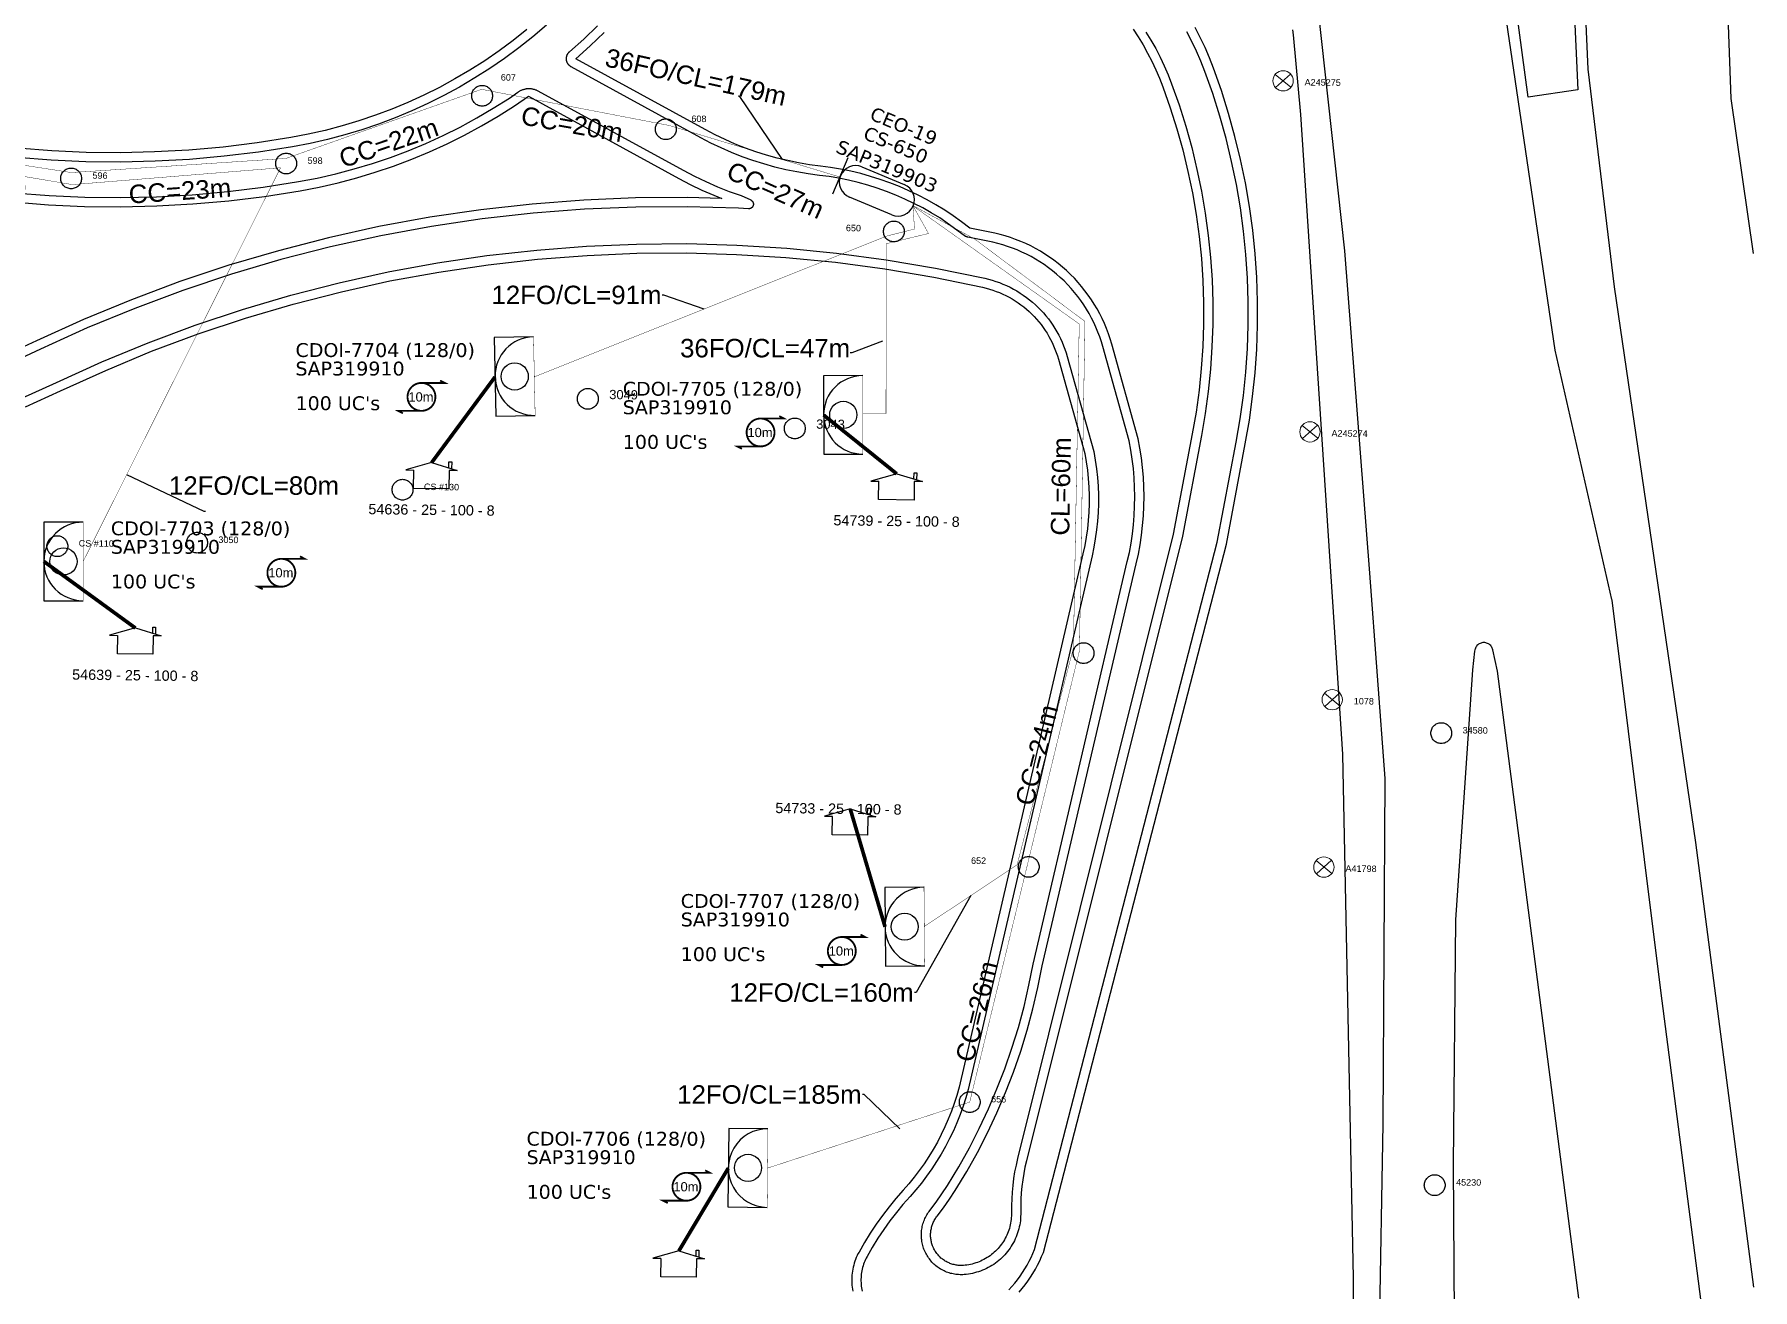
# Model space of a CAD drawing. Header units: millimetres. Extents: x 676447 to 689606, y 7455628 to 7463967.
# Drawn here: x 686720.6 to 686906.5, y 7460079.5 to 7460215.3 of the extents above; entities that cross this region are included whole.
import ezdxf
from ezdxf.enums import TextEntityAlignment as Align

# ---------------------------------------------------------------- set-up
doc = ezdxf.new("R2010")
doc.units = ezdxf.units.MM
doc.header["$LTSCALE"] = 0.1
doc.header["$MEASUREMENT"] = 0
doc.linetypes.add('PHANTOM2', pattern=[1.25, 0.625, -0.125, 0.125, -0.125, 0.125, -0.125])
for name, color, linetype in [('0 @ 1', 7, 'Continuous'), ('Caixas Subterrâneas', 5, 'Continuous'), ('CD a instalar', 1, 'Continuous'), ('CD a instalar @ 1', 1, 'Continuous'), ('CELULARIZAÇÃO CABO 5', 7, 'Continuous'), ('CEO', 1, 'Continuous'), ('label_cabos', 7, 'Continuous'), ('label_cabos @ 1', 7, 'Continuous'), ('LAYOUT', 7, 'Continuous'), ('LEGENDAS_INFRAESTRUTURAS', 7, 'Continuous'), ('linha de chamada', 5, 'Continuous'), ('MUB_MEIOFIO', 7, 'Continuous'), ('MUB_OBRA_ARTE', 7, 'Continuous'), ('MUB_QUADRAS', 7, 'Continuous'), ('NOS_DE_INFRAESTRUTURA', 7, 'Continuous'), ('surveys', 7, 'Continuous'), ('SURVEYS_LEGENDAS', 7, 'Continuous')]:
    doc.layers.add(name, color=color, linetype=linetype)
doc.layers.add('10.4-Postes', color=1, linetype='Continuous', lineweight=0)
doc.styles.add('Legend', font='calibri.ttf')
doc.styles.add('siredit', font='verdana.ttf')
doc.styles.get("Standard").update_dxf_attribs({"font": 'arial.ttf'})
doc.dimstyles.new('FW', dxfattribs={"dimscale": 0, "dimtxt": 2, "dimasz": 0.18, "dimexe": 0.18, "dimexo": 0.0625, "dimgap": 0.09, "dimtad": 0, "dimtoh": 1, "dimdec": 0, "dimzin": 0, "dimdsep": 46, "dimtxsty": 'Standard', "dimcen": 0.09, "dimse1": 1, "dimse2": 1, "dimsd1": 1, "dimsd2": 1, "dimclrt": 7, "dimadec": 0, "dimazin": 0, "dimtfac": 1, "dimtdec": 0, "dimtofl": 0, "dimtmove": 0, "dimatfit": 3, "dimfxl": 0, "dimtolj": 1, "dimtzin": 0, "dimarcsym": 0})

# ---------------------------------------------------------------- blocks, each defined once
blk = doc.blocks.new('PTPT')
at = {"layer": '10.4-Postes', "color": 1, "linetype": 'PHANTOM2'}
for points in [[(-0.0000079, 0.0000104), (0.0000075, -0.000002)], [(0.000007, 0.0000109), (-0.0000074, -0.0000025)]]:
    blk.add_lwpolyline(points, dxfattribs=at)
at = {"layer": '10.4-Postes', "color": 1}
blk.add_circle((-0.0000002, 0.0000042), 0.00000987, dxfattribs=at)
blk = doc.blocks.new('MHMZ')
at = {"linetype": 'PHANTOM2'}
blk.add_circle((0, 0), 0.0000101, dxfattribs=at)
blk = doc.blocks.new('LVLV')
for p, q in [((0, 0.0000254), (-0.0000251, 0.000018)), ((-0.0000251, 0.000018), (-0.0000173, 0.000018)), ((-0.0000172, 0), (-0.0000172, 0.0000179)), ((0, 0.0000254), (0.0000251, 0.000018)), ((0.0000169, 0.0000264), (0.0000195, 0.0000264)), ((0.0000169, 0.0000205), (0.0000169, 0.0000264)), ((0.0000251, 0.000018), (0.0000172, 0.000018)), ((0.0000172, 0.000018), (0.0000172, 0)), ((0.0000195, 0.0000264), (0.0000195, 0.0000198)), ((0.0000172, 0), (-0.0000172, 0))]:
    blk.add_line(p, q)
blk = doc.blocks.new('A$C6FB0096B')
at = {"layer": 'LAYOUT', "color": 0, "const_width": 0.2}
for points in [[(0, 1.51), (2.52, 1.51), (2.02, 1.77)], [(0, -1.51), (-2.52, -1.51), (-2.02, -1.77)]]:
    blk.add_lwpolyline(points, dxfattribs=at)
blk.add_lwpolyline([(0, 1.51, 1.000012), (0, -1.51, 0.999978)], format="xyb", close=True, dxfattribs=at)
at = {"layer": 'LAYOUT', "color": 0}
blk.add_text('10m', height=1, dxfattribs=at).set_placement((-0.06, 0), align=Align.MIDDLE_CENTER)
blk = doc.blocks.new('*D67')
at = {"layer": 'Defpoints', "color": 0, "linetype": 'Continuous'}
for p in [(686704.64, 7460202.92), (686724.53, 7460199.72), (686724.22, 7460197.8)]:
    blk.add_point(p, dxfattribs=at)
at = {"layer": 'CD a instalar', "color": 7, "linetype": 'Continuous', "insert": (686714.27, 7460199.4), "char_height": 2, "attachment_point": 5, "rotation": 350.8589}
blk.add_mtext('\\A1;CC=20m', dxfattribs=at)
blk = doc.blocks.new('*D68')
at = {"layer": 'Defpoints', "color": 0, "linetype": 'Continuous'}
for p in [(686747.8, 7460201.33), (686724.53, 7460199.72), (686747.95, 7460199.16)]:
    blk.add_point(p, dxfattribs=at)
at = {"layer": 'CD a instalar', "color": 7, "linetype": 'Continuous', "insert": (686736.31, 7460198.35), "char_height": 2, "attachment_point": 5, "rotation": 3.968}
blk.add_mtext('\\A1;CC=23m', dxfattribs=at)
blk = doc.blocks.new('*D69')
at = {"layer": 'Defpoints', "color": 0, "linetype": 'Continuous'}
for p in [(686769.02, 7460208.6), (686769.5, 7460207.19), (686747.8, 7460201.33)]:
    blk.add_point(p, dxfattribs=at)
at = {"layer": 'CD a instalar', "color": 7, "linetype": 'Continuous', "insert": (686758.89, 7460203.55), "char_height": 2, "attachment_point": 5, "rotation": 18.8983}
blk.add_mtext('\\A1;CC=22m', dxfattribs=at)
blk = doc.blocks.new('*D70')
at = {"layer": 'Defpoints', "color": 0, "linetype": 'Continuous'}
for p in [(686769.02, 7460208.6), (686788.88, 7460205.04), (686788.66, 7460203.8)]:
    blk.add_point(p, dxfattribs=at)
at = {"layer": 'CD a instalar', "color": 7, "linetype": 'Continuous', "insert": (686778.73, 7460205.58), "char_height": 2, "attachment_point": 5, "rotation": 349.8399}
blk.add_mtext('\\A1;CC=20m', dxfattribs=at)
blk = doc.blocks.new('*D71')
at = {"layer": 'Defpoints', "color": 0, "linetype": 'Continuous'}
for p in [(686788.88, 7460205.04), (686813.55, 7460193.98), (686813.08, 7460192.91)]:
    blk.add_point(p, dxfattribs=at)
at = {"layer": 'CD a instalar', "color": 7, "linetype": 'Continuous', "insert": (686800.74, 7460198.44), "char_height": 2, "attachment_point": 5, "rotation": 335.8549}
blk.add_mtext('\\A1;CC=27m', dxfattribs=at)
blk = doc.blocks.new('*D72')
at = {"layer": 'Defpoints', "color": 0, "linetype": 'Continuous'}
for p in [(686826.54, 7460125.63), (686828.14, 7460125.23), (686821.76, 7460099.78)]:
    blk.add_point(p, dxfattribs=at)
at = {"layer": 'CD a instalar', "color": 7, "linetype": 'Continuous', "insert": (686822.52, 7460109.59), "char_height": 2, "attachment_point": 5, "rotation": 75.9322}
blk.add_mtext('\\A1;CC=26m', dxfattribs=at)
blk = doc.blocks.new('*D73')
at = {"layer": 'Defpoints', "color": 0, "linetype": 'Continuous'}
for p in [(686831.99, 7460148.9), (686834.08, 7460148.36), (686828.14, 7460125.23)]:
    blk.add_point(p, dxfattribs=at)
at = {"layer": 'CD a instalar', "color": 7, "linetype": 'Continuous', "insert": (686829.02, 7460137.33), "char_height": 2, "attachment_point": 5, "rotation": 75.5768}
blk.add_mtext('\\A1;CC=24m', dxfattribs=at)
blk = doc.blocks.new('*D74')
at = {"layer": 'Defpoints', "color": 0, "linetype": 'Continuous'}
for p in [(686834.72, 7460184.32), (686831.31, 7460148.41), (686834.08, 7460148.36)]:
    blk.add_point(p, dxfattribs=at)
at = {"layer": 'CD a instalar', "color": 7, "linetype": 'Continuous', "insert": (686831.63, 7460166.39), "char_height": 2, "attachment_point": 5, "rotation": 88.9851}
blk.add_mtext('\\A1;CL=60m', dxfattribs=at)

msp = doc.modelspace()

# ---------------------------------------------------------------- linework, layer by layer
for p, q in [((686774.56, 7460182.58), (686770.32, 7460182.49)), ((686770.32, 7460182.49), (686770.49, 7460174)), ((686810.19, 7460178.39), (686805.94, 7460178.37)), ((686805.94, 7460178.37), (686805.96, 7460169.87)), ((686770.49, 7460174), (686774.74, 7460174.08)), ((686805.96, 7460169.87), (686810.21, 7460169.89)), ((686721.59, 7460162.53), (686721.57, 7460154.03)), ((686725.84, 7460162.52), (686721.59, 7460162.53)), ((686721.57, 7460154.03), (686725.82, 7460154.02)), ((686816.81, 7460123.03), (686812.56, 7460122.99)), ((686812.56, 7460122.99), (686812.64, 7460114.49)), ((686812.64, 7460114.49), (686816.89, 7460114.53)), ((686795.68, 7460096.93), (686795.6, 7460088.43)), ((686799.93, 7460096.89), (686795.68, 7460096.93)), ((686795.6, 7460088.43), (686799.85, 7460088.39))]:
    msp.add_line(p, q)
at = {"const_width": 0.04}
for points in [[(686680.73, 7460211.26), (686690.48, 7460206.78), (686705.03, 7460203.37), (686724.57, 7460200.35), (686747.77, 7460201.88), (686768.94, 7460209.36), (686789.28, 7460205.44), (686807.73, 7460199.87)], [(686680.73, 7460211.26), (686682.05, 7460209.89), (686690.35, 7460205.94), (686705.12, 7460202.33), (686724.68, 7460199.05), (686747.19, 7460200.87), (686725.83, 7460158.27)], [(686815.63, 7460196.74), (686815.78, 7460194.24), (686812.77, 7460193.48), (686774.65, 7460178.25)], [(686799.89, 7460092.64), (686821.76, 7460099.78), (686833.63, 7460148.61), (686834.23, 7460184.25), (686822.25, 7460193.19), (686815.64, 7460196.77)], [(686815.63, 7460196.74), (686817.3, 7460193.76), (686812.72, 7460192.65), (686812.7, 7460174.28), (686810.2, 7460174.28)], [(686816.85, 7460118.78), (686826.89, 7460125.47), (686832.98, 7460148.93), (686833.61, 7460183.97), (686815.63, 7460196.74)], [(686774.56, 7460182.58), (686774.74, 7460174.08)], [(686810.19, 7460178.39), (686810.21, 7460169.89)], [(686725.84, 7460162.52), (686725.82, 7460154.02)], [(686816.81, 7460123.03), (686816.89, 7460114.53)], [(686799.93, 7460096.89), (686799.85, 7460088.39)]]:
    msp.add_lwpolyline(points, dxfattribs=at)
for centre in [(686772.53, 7460178.29), (686808.08, 7460174.13), (686723.7, 7460158.28), (686814.72, 7460118.76), (686797.77, 7460092.66)]:
    msp.add_circle(centre, 1.47)
for centre, start, end in [((686774.65, 7460178.33), 91.1924, 271.1924), ((686810.2, 7460174.14), 90.1581, 270.1581), ((686725.83, 7460158.27), 89.8459, 269.8459), ((686816.85, 7460118.78), 90.4915, 270.4915), ((686799.89, 7460092.64), 89.4456, 269.4456)]:
    msp.add_arc(centre, 4.25, start, end)
at = {"layer": 'CEO', "color": 0}
for p, q in [((686810.09, 7460200.96), (686814.68, 7460199.06)), ((686813.32, 7460195.79), (686808.74, 7460197.69))]:
    msp.add_line(p, q, dxfattribs=at)
msp.add_lwpolyline([(686806.96, 7460198.04), (686808.6, 7460201.98)], dxfattribs=at)
for centre, start, end in [((686809.42, 7460199.33), 67.431, 247.431), ((686814, 7460197.42), 247.431, 67.431)]:
    msp.add_arc(centre, 1.77, start, end, dxfattribs=at)
at = {"layer": 'linha de chamada', "linetype": 'Continuous', "const_width": 0.4}
for points in [[(686770.4, 7460178.24), (686763.54, 7460168.97)], [(686805.95, 7460174.12), (686813.86, 7460167.76)], [(686721.58, 7460158.28), (686731.49, 7460151.07)], [(686808.83, 7460131.5), (686812.6, 7460118.74)], [(686795.64, 7460092.64), (686790.29, 7460083.68)]]:
    msp.add_lwpolyline(points, dxfattribs=at)
at = {"layer": 'MUB_MEIOFIO', "linetype": 'Continuous'}
for points in [[(686948.92, 7459922.98), (686923.71, 7459975.76), (686916.23, 7459994.51), (686910.75, 7460013.93), (686908.8, 7460023.7), (686902.53, 7460065.67), (686896.54, 7460111.85), (686891.26, 7460154.07), (686891.24, 7460154.17), (686885.11, 7460181.12), (686879.84, 7460216.81), (686878.8, 7460224.79), (686874.46, 7460245.98), (686867.93, 7460266.59), (686859.29, 7460286.41), (686856.96, 7460291.44), (686856.94, 7460291.46), (686832.59, 7460340.1), (686786.83, 7460471.63)], [(686887.74, 7460306.77), (686887.29, 7460284.47), (686887.13, 7460266.52), (686887.62, 7460234.43), (686888.64, 7460211.53), (686891.5, 7460188), (686900.28, 7460127.87), (686906.55, 7460079.77)], [(686902.13, 7460301.26), (686902.12, 7460301.26), (686902.09, 7460301.25), (686902.07, 7460301.24), (686902.04, 7460301.22), (686902.02, 7460301.21), (686902, 7460301.19), (686901.98, 7460301.17), (686901.96, 7460301.14), (686901.95, 7460301.12), (686901.94, 7460301.09), (686901.93, 7460301.07), (686901.92, 7460301.04), (686901.92, 7460301.01), (686901.52, 7460295.28), (686902.43, 7460258), (686902.61, 7460256.01), (686903.27, 7460242.77), (686903.26, 7460241.58), (686903.11, 7460236.21), (686904.1, 7460208.35), (686906.51, 7460191.59)], [(686718.61, 7460260.52), (686740.98, 7460262.13), (686772.17, 7460263.95), (686797.71, 7460265.79), (686817.37, 7460267.07), (686821.94, 7460267.07), (686823.9, 7460266.8), (686836.47, 7460259.63), (686847.7, 7460251.65), (686849.71, 7460247.92), (686859.45, 7460217.8), (686862.31, 7460191.89), (686865.02, 7460157.01), (686866.68, 7460134.79), (686866.44, 7460097.41), (686866.07, 7460074.93)], [(686775.95, 7460216.29), (686774.48, 7460215.05), (686772.97, 7460213.85), (686771.42, 7460212.71), (686769.83, 7460211.62), (686768.2, 7460210.59), (686766.54, 7460209.61), (686764.85, 7460208.69), (686763.13, 7460207.83), (686761.38, 7460207.03), (686759.6, 7460206.28), (686757.8, 7460205.6), (686755.97, 7460204.99), (686754.13, 7460204.43), (686752.26, 7460203.94), (686750.39, 7460203.51), (686748.49, 7460203.15), (686744.79, 7460202.57), (686741.08, 7460202.12), (686737.35, 7460201.78), (686733.61, 7460201.58), (686729.87, 7460201.49), (686726.12, 7460201.53), (686722.38, 7460201.7), (686718.65, 7460201.99)], [(686778.45, 7460213.42), (686780.01, 7460214.79), (686781.48, 7460216.23)], [(686840.83, 7460215.56), (686841.37, 7460214.67), (686841.88, 7460213.76), (686842.36, 7460212.83), (686842.81, 7460211.89), (686843.22, 7460210.94), (686843.6, 7460209.97), (686844.41, 7460207.69), (686845.13, 7460205.38), (686845.78, 7460203.05), (686846.35, 7460200.7), (686846.84, 7460198.34), (686847.24, 7460195.95), (686847.57, 7460193.56), (686847.81, 7460191.15), (686847.98, 7460188.74), (686848.06, 7460186.33), (686848.06, 7460183.91), (686847.97, 7460181.5), (686847.81, 7460179.08), (686847.56, 7460176.68), (686847.24, 7460174.29), (686846.83, 7460171.9), (686844.77, 7460161.01), (686827.9, 7460093.42), (686827.74, 7460092.74), (686827.61, 7460092.05), (686827.49, 7460091.36), (686827.41, 7460090.66), (686827.34, 7460089.96), (686827.3, 7460089.27), (686827.28, 7460088.57), (686827.28, 7460087.86), (686827.28, 7460087.64), (686827.27, 7460087.41), (686827.26, 7460087.18), (686827.24, 7460086.95), (686827.2, 7460086.73), (686827.17, 7460086.5), (686827.12, 7460086.28), (686827.07, 7460086.06), (686827.01, 7460085.84), (686826.94, 7460085.62), (686826.86, 7460085.4), (686826.78, 7460085.19), (686826.69, 7460084.98), (686826.59, 7460084.77), (686826.48, 7460084.57), (686826.37, 7460084.37), (686826.25, 7460084.18), (686826.13, 7460083.99), (686825.99, 7460083.8), (686825.86, 7460083.62), (686825.71, 7460083.44), (686825.56, 7460083.27), (686825.4, 7460083.1), (686825.24, 7460082.94), (686825.08, 7460082.79), (686824.9, 7460082.64), (686824.72, 7460082.49), (686824.54, 7460082.36), (686824.36, 7460082.22), (686824.16, 7460082.1), (686823.97, 7460081.98), (686823.77, 7460081.87), (686823.56, 7460081.77), (686823.36, 7460081.67), (686823.15, 7460081.58), (686822.93, 7460081.5), (686822.72, 7460081.42), (686822.5, 7460081.36), (686822.28, 7460081.3), (686822.06, 7460081.24), (686821.83, 7460081.2), (686821.61, 7460081.16), (686821.38, 7460081.13), (686821.15, 7460081.11), (686821.01, 7460081.1), (686820.86, 7460081.1), (686820.71, 7460081.1), (686820.56, 7460081.11), (686820.41, 7460081.12), (686820.26, 7460081.13), (686820.12, 7460081.16), (686819.97, 7460081.18), (686819.83, 7460081.22), (686819.68, 7460081.25), (686819.54, 7460081.29), (686819.4, 7460081.34), (686819.26, 7460081.39), (686819.12, 7460081.45), (686818.99, 7460081.51), (686818.85, 7460081.58), (686818.72, 7460081.65), (686818.59, 7460081.72), (686818.47, 7460081.8), (686818.34, 7460081.89), (686818.23, 7460081.97), (686818.11, 7460082.06), (686817.99, 7460082.16), (686817.88, 7460082.26), (686817.78, 7460082.36), (686817.67, 7460082.47), (686817.58, 7460082.58), (686817.48, 7460082.7), (686817.39, 7460082.81), (686817.3, 7460082.93), (686817.22, 7460083.06), (686817.14, 7460083.18), (686817.07, 7460083.31), (686817, 7460083.44), (686816.93, 7460083.58), (686816.87, 7460083.71), (686816.81, 7460083.85), (686816.76, 7460083.99), (686816.72, 7460084.13), (686816.68, 7460084.27), (686816.64, 7460084.42), (686816.61, 7460084.56), (686816.58, 7460084.71), (686816.56, 7460084.86), (686816.54, 7460085), (686816.53, 7460085.15), (686816.53, 7460085.3), (686816.53, 7460085.45), (686816.53, 7460085.6), (686816.54, 7460085.75), (686816.55, 7460085.9), (686816.57, 7460086.04), (686816.6, 7460086.19), (686816.63, 7460086.33), (686816.66, 7460086.48), (686816.7, 7460086.62), (686816.75, 7460086.76), (686816.8, 7460086.9), (686816.85, 7460087.04), (686816.91, 7460087.18), (686816.98, 7460087.31), (686817.05, 7460087.44), (686817.12, 7460087.57), (686817.2, 7460087.7), (686817.28, 7460087.83), (686817.36, 7460087.95), (686817.45, 7460088.06), (686818.12, 7460088.94), (686818.75, 7460089.84), (686819.36, 7460090.76), (686820.57, 7460092.77), (686821.72, 7460094.82), (686822.79, 7460096.91), (686823.79, 7460099.04), (686824.71, 7460101.2), (686825.56, 7460103.39), (686826.33, 7460105.61), (686827.02, 7460107.86), (686827.64, 7460110.13), (686828.17, 7460112.42), (686828.63, 7460114.72), (686838.81, 7460158.26), (686839.03, 7460159.25), (686839.21, 7460160.25), (686839.36, 7460161.25), (686839.47, 7460162.25), (686839.55, 7460163.26), (686839.6, 7460164.27), (686839.62, 7460165.29), (686839.6, 7460166.3), (686839.55, 7460167.31), (686839.47, 7460168.32), (686839.35, 7460169.33), (686839.2, 7460170.33), (686839.02, 7460171.32), (686836.16, 7460181.52), (686836, 7460182.05), (686835.83, 7460182.58), (686835.63, 7460183.1), (686835.42, 7460183.61), (686835.19, 7460184.12), (686834.94, 7460184.61), (686834.67, 7460185.1), (686834.39, 7460185.58), (686834.09, 7460186.05), (686833.77, 7460186.51), (686833.44, 7460186.95), (686833.09, 7460187.39), (686832.73, 7460187.81), (686832.36, 7460188.22), (686831.97, 7460188.62), (686831.56, 7460189), (686831.15, 7460189.37), (686830.72, 7460189.72), (686830.28, 7460190.06), (686829.82, 7460190.39), (686829.36, 7460190.69), (686828.89, 7460190.98), (686828.4, 7460191.26), (686827.91, 7460191.51), (686827.41, 7460191.75), (686826.9, 7460191.98), (686826.38, 7460192.18), (686825.86, 7460192.37), (686825.33, 7460192.54), (686824.79, 7460192.69), (686824.25, 7460192.82), (686821.54, 7460193.38), (686821.51, 7460193.38), (686821.47, 7460193.39), (686821.44, 7460193.4), (686821.41, 7460193.41), (686821.38, 7460193.43), (686821.34, 7460193.44), (686821.31, 7460193.45), (686821.28, 7460193.47), (686821.25, 7460193.49), (686821.22, 7460193.5), (686821.19, 7460193.52), (686821.16, 7460193.54), (686818.52, 7460195.44), (686817.6, 7460196), (686816.67, 7460196.52), (686815.72, 7460197.02), (686814.75, 7460197.48), (686813.77, 7460197.91), (686812.77, 7460198.3), (686811.76, 7460198.66), (686810.74, 7460198.98), (686809.7, 7460199.27), (686808.66, 7460199.52), (686807.61, 7460199.73), (686806.55, 7460199.91), (686805.49, 7460200.05), (686804.27, 7460200.21), (686803.06, 7460200.42), (686801.85, 7460200.66), (686800.66, 7460200.95), (686799.47, 7460201.28), (686798.3, 7460201.66), (686797.14, 7460202.07), (686796, 7460202.52), (686794.87, 7460203.01), (686793.76, 7460203.55), (686792.67, 7460204.12), (686778.64, 7460211.79), (686778.61, 7460211.81), (686778.58, 7460211.83), (686778.55, 7460211.85), (686778.52, 7460211.87), (686778.49, 7460211.89), (686778.47, 7460211.91), (686778.44, 7460211.93), (686778.41, 7460211.96), (686778.39, 7460211.98), (686778.37, 7460212.01), (686778.34, 7460212.04), (686778.32, 7460212.06), (686778.3, 7460212.09), (686778.28, 7460212.12), (686778.26, 7460212.15), (686778.25, 7460212.18), (686778.23, 7460212.21), (686778.21, 7460212.24), (686778.2, 7460212.27), (686778.19, 7460212.3), (686778.17, 7460212.34), (686778.16, 7460212.37), (686778.15, 7460212.4), (686778.14, 7460212.44), (686778.14, 7460212.47), (686778.13, 7460212.51), (686778.13, 7460212.54), (686778.12, 7460212.58), (686778.12, 7460212.61), (686778.12, 7460212.64), (686778.12, 7460212.68), (686778.12, 7460212.71), (686778.12, 7460212.75), (686778.12, 7460212.78), (686778.13, 7460212.82), (686778.13, 7460212.85), (686778.14, 7460212.89), (686778.15, 7460212.92), (686778.16, 7460212.95), (686778.17, 7460212.99), (686778.18, 7460213.02), (686778.19, 7460213.05), (686778.21, 7460213.08), (686778.22, 7460213.12), (686778.24, 7460213.15), (686778.26, 7460213.18), (686778.27, 7460213.21), (686778.29, 7460213.24), (686778.31, 7460213.26), (686778.33, 7460213.29), (686778.36, 7460213.32), (686778.38, 7460213.35), (686778.4, 7460213.37), (686778.43, 7460213.4), (686778.45, 7460213.42)], [(686826, 7460079.48), (686826.32, 7460079.83), (686826.63, 7460080.19), (686826.92, 7460080.56), (686827.2, 7460080.94), (686827.47, 7460081.33), (686827.72, 7460081.73), (686827.96, 7460082.14), (686828.19, 7460082.55), (686828.4, 7460082.97), (686828.6, 7460083.4), (686828.78, 7460083.84), (686848.55, 7460160.35), (686850.6, 7460171.19), (686851.03, 7460173.7), (686851.38, 7460176.22), (686851.64, 7460178.76), (686851.81, 7460181.3), (686851.9, 7460183.84), (686851.9, 7460186.39), (686851.81, 7460188.94), (686851.64, 7460191.48), (686851.38, 7460194.01), (686851.04, 7460196.54), (686850.61, 7460199.05), (686850.1, 7460201.54), (686849.5, 7460204.02), (686848.81, 7460206.47), (686848.05, 7460208.9), (686847.2, 7460211.3), (686846.77, 7460212.4), (686846.31, 7460213.48), (686845.8, 7460214.54), (686845.26, 7460215.58)], [(686718.29, 7460198.16), (686722.15, 7460197.86), (686726.02, 7460197.69), (686729.89, 7460197.65), (686733.76, 7460197.74), (686737.62, 7460197.95), (686741.48, 7460198.3), (686745.32, 7460198.77), (686749.15, 7460199.37), (686751.17, 7460199.76), (686753.18, 7460200.21), (686755.17, 7460200.74), (686757.14, 7460201.33), (686759.09, 7460201.99), (686761.01, 7460202.71), (686762.91, 7460203.51), (686764.79, 7460204.36), (686766.63, 7460205.28), (686768.44, 7460206.27), (686770.21, 7460207.31), (686771.95, 7460208.41), (686772.86, 7460209.04), (686772.92, 7460209.08), (686772.98, 7460209.12), (686773.04, 7460209.16), (686773.1, 7460209.19), (686773.16, 7460209.22), (686773.22, 7460209.25), (686773.28, 7460209.28), (686773.35, 7460209.31), (686773.41, 7460209.33), (686773.48, 7460209.35), (686773.54, 7460209.37), (686773.61, 7460209.39), (686773.68, 7460209.4), (686773.75, 7460209.42), (686773.82, 7460209.43), (686773.89, 7460209.43), (686773.96, 7460209.44), (686774.02, 7460209.44), (686774.09, 7460209.44), (686774.16, 7460209.44), (686774.23, 7460209.44), (686774.3, 7460209.43), (686774.37, 7460209.42), (686774.44, 7460209.41), (686774.51, 7460209.39), (686774.57, 7460209.38), (686774.64, 7460209.36), (686774.71, 7460209.34), (686774.77, 7460209.31), (686774.84, 7460209.29), (686774.9, 7460209.26), (686774.96, 7460209.23), (686775.02, 7460209.2), (686790.75, 7460200.6), (686791.97, 7460199.96), (686793.2, 7460199.37), (686794.46, 7460198.82), (686795.73, 7460198.32), (686797.02, 7460197.86), (686798.06, 7460197.39), (686798.07, 7460197.38), (686798.09, 7460197.37), (686798.1, 7460197.36), (686798.12, 7460197.35), (686798.13, 7460197.34), (686798.15, 7460197.33), (686798.16, 7460197.32), (686798.18, 7460197.31), (686798.19, 7460197.3), (686798.2, 7460197.29), (686798.21, 7460197.28), (686798.22, 7460197.26), (686798.24, 7460197.25), (686798.25, 7460197.24), (686798.26, 7460197.22), (686798.27, 7460197.21), (686798.28, 7460197.19), (686798.29, 7460197.18), (686798.29, 7460197.16), (686798.3, 7460197.15), (686798.31, 7460197.13), (686798.32, 7460197.12), (686798.32, 7460197.1), (686798.33, 7460197.08), (686798.33, 7460197.07), (686798.34, 7460197.05), (686798.34, 7460197.03), (686798.34, 7460197.02), (686798.35, 7460197), (686798.35, 7460196.98), (686798.35, 7460196.96), (686798.35, 7460196.95), (686798.35, 7460196.93), (686798.35, 7460196.91), (686798.35, 7460196.89), (686798.35, 7460196.88), (686798.35, 7460196.86), (686798.34, 7460196.84), (686798.34, 7460196.83), (686798.34, 7460196.81), (686798.33, 7460196.79), (686798.33, 7460196.78), (686798.32, 7460196.76), (686798.32, 7460196.74), (686798.31, 7460196.73), (686798.3, 7460196.71), (686798.29, 7460196.7), (686798.28, 7460196.68), (686798.28, 7460196.67), (686798.27, 7460196.65), (686798.26, 7460196.64), (686798.25, 7460196.62), (686798.24, 7460196.61), (686798.22, 7460196.6), (686798.21, 7460196.58), (686798.2, 7460196.57), (686798.19, 7460196.56), (686798.17, 7460196.55), (686798.16, 7460196.54), (686798.15, 7460196.53), (686798.13, 7460196.52), (686798.12, 7460196.51), (686798.1, 7460196.5), (686798.09, 7460196.49), (686798.07, 7460196.48), (686798.06, 7460196.47), (686798.04, 7460196.47), (686798.02, 7460196.46), (686798.01, 7460196.46), (686797.99, 7460196.45), (686797.97, 7460196.45), (686797.96, 7460196.44), (686797.94, 7460196.44), (686797.92, 7460196.44), (686797.91, 7460196.43), (686797.89, 7460196.43), (686797.87, 7460196.43), (686797.85, 7460196.43), (686797.84, 7460196.43), (686797.82, 7460196.43), (686796.74, 7460196.5), (686791.18, 7460196.66), (686785.62, 7460196.62), (686780.07, 7460196.38), (686774.53, 7460195.96), (686769.01, 7460195.34), (686763.51, 7460194.52), (686758.04, 7460193.52), (686752.61, 7460192.32), (686747.23, 7460190.93), (686741.9, 7460189.36), (686736.62, 7460187.6), (686731.42, 7460185.66), (686726.28, 7460183.54), (686721.22, 7460181.24), (686717.9, 7460179.71)], [(686719.2, 7460175.93), (686722.94, 7460177.63), (686727.87, 7460179.87), (686732.88, 7460181.94), (686737.95, 7460183.83), (686743.09, 7460185.55), (686748.29, 7460187.08), (686753.54, 7460188.43), (686758.83, 7460189.6), (686764.16, 7460190.58), (686769.52, 7460191.37), (686774.91, 7460191.97), (686780.31, 7460192.39), (686785.72, 7460192.62), (686791.14, 7460192.66), (686796.56, 7460192.5), (686801.96, 7460192.16), (686807.36, 7460191.63), (686812.73, 7460190.91), (686818.07, 7460190.01), (686823.38, 7460188.91), (686823.78, 7460188.82), (686824.18, 7460188.7), (686824.58, 7460188.58), (686824.98, 7460188.44), (686825.36, 7460188.28), (686825.75, 7460188.12), (686826.12, 7460187.94), (686826.49, 7460187.74), (686826.85, 7460187.54), (686827.21, 7460187.32), (686827.56, 7460187.09), (686827.9, 7460186.85), (686828.23, 7460186.59), (686828.55, 7460186.33), (686828.86, 7460186.05), (686829.16, 7460185.76), (686829.46, 7460185.47), (686829.74, 7460185.16), (686830.01, 7460184.84), (686830.27, 7460184.52), (686830.52, 7460184.18), (686830.75, 7460183.84), (686830.98, 7460183.49), (686831.19, 7460183.13), (686831.39, 7460182.76), (686831.58, 7460182.39), (686831.75, 7460182.01), (686831.91, 7460181.62), (686832.06, 7460181.23), (686832.19, 7460180.84), (686832.31, 7460180.44), (686835.19, 7460170.17), (686835.35, 7460169.24), (686835.48, 7460168.3), (686835.58, 7460167.36), (686835.65, 7460166.41), (686835.68, 7460165.46), (686835.68, 7460164.51), (686835.65, 7460163.57), (686835.58, 7460162.62), (686835.48, 7460161.68), (686835.35, 7460160.74), (686835.19, 7460159.81), (686834.99, 7460158.88), (686821.59, 7460101.15), (686821.33, 7460100.24), (686821.04, 7460099.33), (686820.72, 7460098.44), (686820.37, 7460097.55), (686819.99, 7460096.68), (686819.58, 7460095.83), (686819.14, 7460094.98), (686818.67, 7460094.15), (686818.18, 7460093.34), (686817.65, 7460092.55), (686817.1, 7460091.78), (686816.53, 7460091.02), (686815.92, 7460090.28), (686815.3, 7460089.57), (686814.54, 7460088.71), (686813.82, 7460087.83), (686813.12, 7460086.92), (686812.46, 7460085.99), (686811.82, 7460085.04), (686811.22, 7460084.06), (686810.65, 7460083.07), (686810.57, 7460082.91), (686810.49, 7460082.74), (686810.41, 7460082.58), (686810.34, 7460082.41), (686810.28, 7460082.23), (686810.22, 7460082.06), (686810.17, 7460081.88), (686810.13, 7460081.7), (686810.09, 7460081.52), (686810.06, 7460081.34), (686810.03, 7460081.16), (686810.01, 7460080.98), (686810, 7460080.79), (686809.99, 7460080.61), (686809.99, 7460080.43), (686810, 7460080.24), (686810.01, 7460080.06), (686810.03, 7460079.88), (686810.05, 7460079.69), (686810.08, 7460079.51), (686810.12, 7460079.33)], [(686887.65, 7460078.57), (686878.86, 7460146.42), (686878.37, 7460148.71), (686878.34, 7460148.81), (686878.3, 7460148.91), (686878.25, 7460149), (686878.19, 7460149.09), (686878.13, 7460149.17), (686878.05, 7460149.24), (686877.97, 7460149.31), (686877.89, 7460149.37), (686877.79, 7460149.41), (686877.69, 7460149.45), (686877.59, 7460149.48), (686877.49, 7460149.49), (686877.38, 7460149.5), (686877.28, 7460149.49), (686877.18, 7460149.48), (686877.08, 7460149.45), (686876.98, 7460149.41), (686876.89, 7460149.36), (686876.8, 7460149.31), (686876.72, 7460149.24), (686876.64, 7460149.17), (686876.58, 7460149.08), (686876.52, 7460149), (686876.47, 7460148.9), (686876.44, 7460148.8), (686876.41, 7460148.7), (686876.39, 7460148.57), (686876.15, 7460146.54), (686875.93, 7460143.33), (686874.31, 7460119.49), (686874.08, 7460093.03), (686874.3, 7460060.05)]]:
    msp.add_lwpolyline(points, dxfattribs=at)
at = {"layer": 'MUB_OBRA_ARTE', "linetype": 'Continuous'}
msp.add_lwpolyline([(686885.69, 7460309.36), (686885.33, 7460279.47), (686885.82, 7460247.12), (686887.54, 7460209.29), (686882.18, 7460208.5), (686879.85, 7460226.01), (686875.58, 7460247.35), (686869, 7460267.46), (686852.4, 7460305.07)], dxfattribs=at)
at = {"layer": 'MUB_QUADRAS', "linetype": 'Continuous'}
for points in [[(686773.85, 7460215.82), (686772.36, 7460214.64), (686770.84, 7460213.52), (686769.28, 7460212.45), (686767.68, 7460211.44), (686766.05, 7460210.48), (686764.39, 7460209.57), (686762.7, 7460208.73), (686760.98, 7460207.94), (686759.23, 7460207.21), (686757.46, 7460206.55), (686755.67, 7460205.94), (686753.85, 7460205.4), (686752.03, 7460204.91), (686750.18, 7460204.49), (686748.32, 7460204.14), (686744.66, 7460203.56), (686740.97, 7460203.11), (686737.28, 7460202.78), (686733.57, 7460202.58), (686729.86, 7460202.49), (686726.15, 7460202.53), (686722.44, 7460202.7), (686718.74, 7460202.98)], [(686839.43, 7460215.86), (686839.99, 7460215.02), (686840.51, 7460214.16), (686841, 7460213.28), (686841.47, 7460212.39), (686841.9, 7460211.48), (686842.3, 7460210.55), (686842.67, 7460209.62), (686843.46, 7460207.37), (686844.17, 7460205.1), (686844.81, 7460202.8), (686845.37, 7460200.48), (686845.85, 7460198.15), (686846.25, 7460195.8), (686846.58, 7460193.44), (686846.82, 7460191.07), (686846.98, 7460188.69), (686847.06, 7460186.31), (686847.06, 7460183.93), (686846.98, 7460181.55), (686846.81, 7460179.17), (686846.57, 7460176.8), (686846.25, 7460174.44), (686845.84, 7460172.09), (686843.79, 7460161.22), (686826.93, 7460093.66), (686826.77, 7460092.95), (686826.62, 7460092.23), (686826.51, 7460091.5), (686826.41, 7460090.77), (686826.34, 7460090.04), (686826.3, 7460089.31), (686826.28, 7460088.58), (686826.28, 7460087.84), (686826.28, 7460087.65), (686826.27, 7460087.46), (686826.26, 7460087.26), (686826.24, 7460087.07), (686826.22, 7460086.88), (686826.18, 7460086.69), (686826.14, 7460086.5), (686826.1, 7460086.31), (686826.05, 7460086.12), (686825.99, 7460085.94), (686825.92, 7460085.75), (686825.85, 7460085.57), (686825.78, 7460085.39), (686825.69, 7460085.22), (686825.6, 7460085.05), (686825.51, 7460084.88), (686825.41, 7460084.71), (686825.3, 7460084.55), (686825.19, 7460084.39), (686825.07, 7460084.24), (686824.95, 7460084.09), (686824.82, 7460083.94), (686824.69, 7460083.8), (686824.55, 7460083.66), (686824.41, 7460083.53), (686824.26, 7460083.4), (686824.11, 7460083.28), (686823.96, 7460083.16), (686823.8, 7460083.05), (686823.63, 7460082.95), (686823.47, 7460082.85), (686823.3, 7460082.75), (686823.12, 7460082.67), (686822.95, 7460082.58), (686822.77, 7460082.51), (686822.59, 7460082.44), (686822.41, 7460082.37), (686822.22, 7460082.32), (686822.03, 7460082.26), (686821.85, 7460082.22), (686821.65, 7460082.18), (686821.46, 7460082.15), (686821.27, 7460082.13), (686821.08, 7460082.11), (686820.96, 7460082.1), (686820.85, 7460082.1), (686820.74, 7460082.1), (686820.62, 7460082.1), (686820.51, 7460082.11), (686820.39, 7460082.13), (686820.28, 7460082.14), (686820.17, 7460082.16), (686820.06, 7460082.19), (686819.95, 7460082.22), (686819.84, 7460082.25), (686819.73, 7460082.28), (686819.62, 7460082.32), (686819.52, 7460082.37), (686819.41, 7460082.41), (686819.31, 7460082.47), (686819.21, 7460082.52), (686819.11, 7460082.58), (686819.02, 7460082.64), (686818.92, 7460082.7), (686818.83, 7460082.77), (686818.74, 7460082.84), (686818.65, 7460082.91), (686818.57, 7460082.99), (686818.49, 7460083.07), (686818.41, 7460083.15), (686818.33, 7460083.24), (686818.26, 7460083.32), (686818.19, 7460083.41), (686818.12, 7460083.51), (686818.06, 7460083.6), (686818, 7460083.7), (686817.94, 7460083.8), (686817.89, 7460083.9), (686817.84, 7460084), (686817.79, 7460084.1), (686817.75, 7460084.21), (686817.71, 7460084.32), (686817.67, 7460084.43), (686817.64, 7460084.54), (686817.61, 7460084.65), (686817.59, 7460084.76), (686817.57, 7460084.87), (686817.55, 7460084.98), (686817.54, 7460085.1), (686817.53, 7460085.21), (686817.53, 7460085.32), (686817.53, 7460085.44), (686817.53, 7460085.55), (686817.54, 7460085.67), (686817.55, 7460085.78), (686817.56, 7460085.89), (686817.58, 7460086), (686817.61, 7460086.12), (686817.63, 7460086.23), (686817.66, 7460086.34), (686817.7, 7460086.45), (686817.74, 7460086.55), (686817.78, 7460086.66), (686817.82, 7460086.76), (686817.87, 7460086.87), (686817.92, 7460086.97), (686817.98, 7460087.07), (686818.04, 7460087.17), (686818.1, 7460087.26), (686818.17, 7460087.35), (686818.24, 7460087.44), (686818.93, 7460088.35), (686819.58, 7460089.27), (686820.2, 7460090.22), (686821.44, 7460092.26), (686822.6, 7460094.34), (686823.68, 7460096.46), (686824.7, 7460098.62), (686825.63, 7460100.81), (686826.49, 7460103.03), (686827.28, 7460105.28), (686827.98, 7460107.56), (686828.6, 7460109.86), (686829.14, 7460112.18), (686829.61, 7460114.52), (686839.78, 7460158.03), (686840.01, 7460159.06), (686840.19, 7460160.09), (686840.35, 7460161.13), (686840.47, 7460162.17), (686840.55, 7460163.21), (686840.6, 7460164.26), (686840.62, 7460165.31), (686840.6, 7460166.36), (686840.55, 7460167.4), (686840.46, 7460168.45), (686840.34, 7460169.49), (686840.18, 7460170.53), (686839.99, 7460171.56), (686837.13, 7460181.79), (686836.96, 7460182.35), (686836.77, 7460182.91), (686836.56, 7460183.47), (686836.33, 7460184.01), (686836.09, 7460184.55), (686835.82, 7460185.08), (686835.54, 7460185.6), (686835.24, 7460186.1), (686834.92, 7460186.6), (686834.59, 7460187.09), (686834.23, 7460187.56), (686833.87, 7460188.03), (686833.48, 7460188.47), (686833.08, 7460188.91), (686832.67, 7460189.33), (686832.24, 7460189.74), (686831.8, 7460190.13), (686831.34, 7460190.51), (686830.87, 7460190.87), (686830.39, 7460191.21), (686829.9, 7460191.54), (686829.4, 7460191.84), (686828.88, 7460192.14), (686828.36, 7460192.41), (686827.83, 7460192.66), (686827.28, 7460192.9), (686826.73, 7460193.12), (686826.18, 7460193.32), (686825.61, 7460193.5), (686825.05, 7460193.65), (686824.47, 7460193.79), (686821.76, 7460194.35)], [(686827.1, 7460079.21), (686827.43, 7460079.6), (686827.75, 7460079.99), (686828.05, 7460080.4), (686828.33, 7460080.82), (686828.6, 7460081.25), (686828.86, 7460081.69), (686829.1, 7460082.14), (686829.33, 7460082.59), (686829.54, 7460083.06), (686829.74, 7460083.52), (686849.53, 7460160.14), (686851.58, 7460171), (686852.02, 7460173.55), (686852.37, 7460176.11), (686852.63, 7460178.67), (686852.81, 7460181.25), (686852.9, 7460183.83), (686852.9, 7460186.41), (686852.81, 7460188.99), (686852.64, 7460191.56), (686852.38, 7460194.13), (686852.03, 7460196.69), (686851.59, 7460199.23), (686851.07, 7460201.76), (686850.46, 7460204.27), (686849.77, 7460206.76), (686849, 7460209.22), (686848.14, 7460211.65), (686847.7, 7460212.78), (686847.22, 7460213.89), (686846.7, 7460214.98), (686846.14, 7460216.06)], [(686856.67, 7460215.78), (686856.75, 7460215.27), (686857.54, 7460206.64), (686862.11, 7460137.44), (686862.11, 7460137.4), (686863.23, 7460080.78), (686863.23, 7460080.76), (686862.78, 7460018.28)], [(686821.76, 7460194.35), (686820.88, 7460195.03), (686819.98, 7460195.67), (686819.06, 7460196.28), (686818.11, 7460196.86), (686817.15, 7460197.4), (686816.17, 7460197.91), (686815.17, 7460198.39), (686814.15, 7460198.83), (686813.12, 7460199.24), (686812.08, 7460199.61), (686811.02, 7460199.94), (686809.96, 7460200.24), (686808.88, 7460200.5), (686807.79, 7460200.72), (686806.7, 7460200.9), (686805.6, 7460201.05), (686804.42, 7460201.2), (686803.24, 7460201.4), (686802.07, 7460201.64), (686800.91, 7460201.92), (686799.76, 7460202.24), (686798.62, 7460202.6), (686797.49, 7460203), (686796.38, 7460203.44), (686795.29, 7460203.92), (686794.21, 7460204.44), (686793.15, 7460205), (686779.14, 7460212.65), (686780.69, 7460214.06), (686782.19, 7460215.52)], [(686718.19, 7460197.17), (686722.09, 7460196.87), (686725.99, 7460196.69), (686729.89, 7460196.65), (686733.8, 7460196.74), (686737.7, 7460196.96), (686741.59, 7460197.3), (686745.46, 7460197.78), (686749.32, 7460198.38), (686751.38, 7460198.78), (686753.42, 7460199.24), (686755.44, 7460199.77), (686757.44, 7460200.38), (686759.43, 7460201.05), (686761.38, 7460201.79), (686763.32, 7460202.59), (686765.22, 7460203.46), (686767.09, 7460204.4), (686768.93, 7460205.4), (686770.73, 7460206.46), (686772.5, 7460207.58), (686774.01, 7460208.61), (686790.27, 7460199.72), (686791.52, 7460199.07), (686792.78, 7460198.46), (686794.07, 7460197.9), (686794.95, 7460197.55), (686794.95, 7460197.55), (686791.19, 7460197.66), (686785.6, 7460197.62), (686780.01, 7460197.38), (686774.43, 7460196.95), (686768.88, 7460196.33), (686763.34, 7460195.51), (686757.84, 7460194.5), (686752.38, 7460193.29), (686746.96, 7460191.9), (686741.6, 7460190.32), (686736.29, 7460188.55), (686731.05, 7460186.59), (686725.88, 7460184.46), (686720.79, 7460182.14), (686717.5, 7460180.63)], [(686719.6, 7460175.01), (686723.37, 7460176.72), (686728.27, 7460178.95), (686733.24, 7460181.01), (686738.29, 7460182.89), (686743.39, 7460184.59), (686748.56, 7460186.12), (686753.77, 7460187.46), (686759.03, 7460188.62), (686764.32, 7460189.59), (686769.65, 7460190.38), (686775, 7460190.98), (686780.37, 7460191.39), (686785.75, 7460191.62), (686791.13, 7460191.66), (686796.51, 7460191.5), (686801.88, 7460191.17), (686807.24, 7460190.64), (686812.58, 7460189.92), (686817.89, 7460189.02), (686823.16, 7460187.94), (686823.53, 7460187.85), (686823.9, 7460187.75), (686824.26, 7460187.63), (686824.62, 7460187.5), (686824.98, 7460187.36), (686825.33, 7460187.21), (686825.67, 7460187.04), (686826.01, 7460186.87), (686826.35, 7460186.68), (686826.67, 7460186.48), (686826.99, 7460186.27), (686827.3, 7460186.04), (686827.6, 7460185.81), (686827.9, 7460185.57), (686828.19, 7460185.31), (686828.46, 7460185.05), (686828.73, 7460184.78), (686828.99, 7460184.5), (686829.24, 7460184.21), (686829.48, 7460183.91), (686829.7, 7460183.6), (686829.92, 7460183.28), (686830.13, 7460182.96), (686830.32, 7460182.63), (686830.5, 7460182.3), (686830.68, 7460181.96), (686830.84, 7460181.61), (686830.98, 7460181.26), (686831.12, 7460180.9), (686831.24, 7460180.54), (686831.35, 7460180.17), (686834.21, 7460169.94), (686834.37, 7460169.04), (686834.5, 7460168.14), (686834.59, 7460167.24), (686834.65, 7460166.33), (686834.68, 7460165.42), (686834.68, 7460164.51), (686834.65, 7460163.6), (686834.59, 7460162.7), (686834.49, 7460161.79), (686834.36, 7460160.89), (686834.2, 7460160), (686834.01, 7460159.11), (686820.62, 7460101.39), (686820.37, 7460100.51), (686820.09, 7460099.64), (686819.78, 7460098.78), (686819.44, 7460097.93), (686819.08, 7460097.09), (686818.68, 7460096.26), (686818.26, 7460095.45), (686817.81, 7460094.66), (686817.33, 7460093.88), (686816.82, 7460093.11), (686816.29, 7460092.37), (686815.74, 7460091.64), (686815.16, 7460090.93), (686814.56, 7460090.24), (686813.78, 7460089.36), (686813.03, 7460088.45), (686812.32, 7460087.51), (686811.63, 7460086.56), (686810.98, 7460085.58), (686810.36, 7460084.58), (686809.78, 7460083.55), (686809.67, 7460083.36), (686809.58, 7460083.17), (686809.49, 7460082.97), (686809.41, 7460082.76), (686809.33, 7460082.56), (686809.27, 7460082.35), (686809.21, 7460082.14), (686809.15, 7460081.93), (686809.11, 7460081.71), (686809.07, 7460081.5), (686809.04, 7460081.28), (686809.02, 7460081.07), (686809, 7460080.85), (686808.99, 7460080.63), (686808.99, 7460080.41), (686809, 7460080.19), (686809.01, 7460079.98), (686809.03, 7460079.76), (686809.06, 7460079.54), (686809.1, 7460079.33)]]:
    msp.add_lwpolyline(points, dxfattribs=at)

# ---------------------------------------------------------------- block references
at = {"xscale": 111319.4907932736, "yscale": 111319.4907932736, "zscale": 111319.4907932736, "rotation": 359.2894719690612}
msp.add_blockref('MHMZ', (686723.04, 7460159.93), dxfattribs=at)
msp.add_blockref('A$C6FB0096B', (686807.92, 7460116.13))
at = {"layer": 'Caixas Subterrâneas', "color": 40}
for p, xscale, yscale, zscale, rotation in [((686769, 7460208.66), 111319.4907932736, 111319.4907932736, 111319.4907932736, 286.2893124023467), ((686788.88, 7460205.04), 111319.4907932735, 111319.4907932735, 111319.4907932735, 247.2892356628173), ((686724.53, 7460199.72), 111319.4907932736, 111319.4907932736, 111319.4907932736, 257.2894787073868), ((686747.8, 7460201.33), 111319.4907932736, 111319.4907932736, 111319.4907932736, 275.2893907283569), ((686813.55, 7460193.98), 111319.4907932736, 111319.4907932736, 111319.4907932736, 275.2891383911126), ((686780.44, 7460175.87), 111319.4907932736, 111319.4907932736, 111319.4907932736, 359.2892586612944), ((686802.83, 7460172.67), 111319.4907932735, 111319.4907932735, 111319.4907932735, 359.2891725304647), ((686760.39, 7460166.04), 111319.4907932735, 111319.4907932735, 111319.4907932735, 359.2893318312042), ((686738.16, 7460160.31), 111319.4907932736, 111319.4907932736, 111319.4907932736, 359.2894146120481), ((686834.08, 7460148.36), 111319.4907932736, 111319.4907932736, 111319.4907932736, 162.289046095809), ((686872.78, 7460139.7), 111319.4907932736, 111319.4907932736, 111319.4907932736, 359.2888962573111), ((686828.14, 7460125.23), 111319.4907932735, 111319.4907932735, 111319.4907932735, 166.2890615074637), ((686821.76, 7460099.78), 111319.4907932736, 111319.4907932736, 111319.4907932736, 164.289077826853), ((686872.07, 7460090.79), 111319.4907932735, 111319.4907932735, 111319.4907932735, 359.2888837094953)]:
    msp.add_blockref('MHMZ', p, dxfattribs=dict(at, xscale=xscale, yscale=yscale, zscale=zscale, rotation=rotation))
at = {"layer": 'Caixas Subterrâneas', "color": 5}
for p, xscale, yscale, zscale, rotation in [((686872.78, 7460139.7), 111319.4907932736, 111319.4907932736, 111319.4907932736, 359.2888962573111), ((686872.07, 7460090.79), 111319.4907932735, 111319.4907932735, 111319.4907932735, 359.2888837094953)]:
    msp.add_blockref('MHMZ', p, dxfattribs=dict(at, xscale=xscale, yscale=yscale, zscale=zscale, rotation=rotation))
at = {"layer": 'LAYOUT', "linetype": 'Continuous'}
for p in [(686762.44, 7460176.08), (686799.13, 7460172.23), (686747.28, 7460157.05), (686791.11, 7460090.62)]:
    msp.add_blockref('A$C6FB0096B', p, dxfattribs=at)
at = {"layer": 'NOS_DE_INFRAESTRUTURA', "color": 1}
for p, xscale, yscale, zscale, rotation in [((686855.68, 7460209.81), 111319.4907932735, 111319.4907932735, 111319.4907932735, 359.2889831309968), ((686855.68, 7460209.81), 111319.4907932735, 111319.4907932735, 111319.4907932735, 359.2889831309968), ((686858.59, 7460171.83), 111319.4907932736, 111319.4907932736, 111319.4907932736, 359.2889602097426), ((686858.59, 7460171.83), 111319.4907932736, 111319.4907932736, 111319.4907932736, 359.2889602097427), ((686861, 7460142.85), 111319.4907932736, 111319.4907932736, 111319.4907932736, 359.2889420428996), ((686861, 7460142.85), 111319.4907932736, 111319.4907932736, 111319.4907932736, 359.2889420428996), ((686860.1, 7460124.74), 111319.4907932736, 111319.4907932736, 111319.4907932736, 359.2889398188759), ((686860.1, 7460124.74), 111319.4907932736, 111319.4907932736, 111319.4907932736, 359.2889398188759)]:
    msp.add_blockref('PTPT', p, dxfattribs=dict(at, xscale=xscale, yscale=yscale, zscale=zscale, rotation=rotation))
at = {"layer": 'surveys', "color": 0, "xscale": 111319.4907932736, "yscale": 111319.4907932736, "zscale": 111319.4907932736, "rotation": 359.2882396365613}
for p in [(686763.5, 7460166.14), (686813.82, 7460164.94), (686731.46, 7460148.25), (686808.8, 7460128.68), (686790.25, 7460080.85)]:
    msp.add_blockref('LVLV', p, dxfattribs=at)

# ---------------------------------------------------------------- texts
at = {"style": 'siredit'}
for s, p in [('CDOI-7704 (128/0)', (686748.81, 7460181.15)), ('SAP319910', (686748.81, 7460179.15)), ('CDOI-7705 (128/0)', (686784.22, 7460176.96)), ("100 UC's", (686748.81, 7460175.4)), ('SAP319910', (686784.22, 7460174.96)), ("100 UC's", (686784.22, 7460171.21)), ('CDOI-7703 (128/0)', (686728.83, 7460161.86)), ('SAP319910', (686728.83, 7460159.86)), ("100 UC's", (686728.83, 7460156.11)), ('CDOI-7707 (128/0)', (686790.49, 7460121.54)), ('SAP319910', (686790.49, 7460119.54)), ("100 UC's", (686790.49, 7460115.79)), ('CDOI-7706 (128/0)', (686773.81, 7460095.82)), ('SAP319910', (686773.81, 7460093.82)), ("100 UC's", (686773.81, 7460090.07))]:
    msp.add_text(s, height=1.5, rotation=359.9724, dxfattribs=at).set_placement(p, align=Align.MIDDLE_LEFT)
for s, p in [('3049', (686782.75, 7460175.84)), ('3043', (686805.14, 7460172.64))]:
    msp.add_text(s, height=1, rotation=359.2892).set_placement(p)
at = {"layer": 'CELULARIZAÇÃO CABO 5', "insert": (686658.65, 7460083), "char_height": 10, "attachment_point": 1, "style": 'Legend'}
msp.add_mtext_dynamic_manual_height_columns("{\\C6;R.P.\\PP:700 UC's - 28FO}", width=159.4451, gutter_width=5, heights=[49.54], dxfattribs=at)
at = {"layer": 'CEO', "color": 0, "linetype": 'Continuous', "style": 'siredit'}
for s, p in [('CEO-19', (686814.62, 7460205.38)), ('CS-650', (686813.77, 7460203.34)), ('SAP319903', (686812.81, 7460201.03))]:
    msp.add_text(s, height=1.478, rotation=337.431, dxfattribs=at).set_placement(p, align=Align.MIDDLE_CENTER)
at = {"layer": 'label_cabos', "linetype": 'Continuous', "insert": (686801.87, 7460208.51), "char_height": 2, "attachment_point": 6, "rotation": 347.4833}
msp.add_mtext('36FO/CL=179m', dxfattribs=at)
at = {"layer": 'label_cabos', "linetype": 'Continuous', "char_height": 2, "attachment_point": 6}
for s, insert in [('12FO/CL=91m', (686788.41, 7460187.1)), ('36FO/CL=47m', (686808.82, 7460181.34)), ('12FO/CL=80m', (686753.52, 7460166.47)), ('12FO/CL=160m', (686815.69, 7460111.62)), ('12FO/CL=185m', (686810.06, 7460100.59))]:
    msp.add_mtext(s, dxfattribs=dict(at, insert=insert))
at = {"layer": 'LEGENDAS_INFRAESTRUTURAS', "color": 5}
for s, rotation, p in [('607', 359.2893, (686771.02, 7460210.31)), ('608', 359.2892, (686791.64, 7460205.83)), ('598', 359.2894, (686750.11, 7460201.3)), ('596', 359.2895, (686726.84, 7460199.69)), ('650', 359.2891, (686808.36, 7460194.01)), ('CS #130', 359.2893, (686762.7, 7460166.01)), ('CS #110', 359.2895, (686725.35, 7460159.9)), ('3050', 359.2894, (686740.46, 7460160.28)), ('34580', 359.2889, (686875.09, 7460139.67)), ('34580', 359.2889, (686875.09, 7460139.67)), ('652', 359.2891, (686821.9, 7460125.56)), ('656', 359.2891, (686824.07, 7460099.75)), ('45230', 359.2889, (686874.38, 7460090.76)), ('45230', 359.2889, (686874.38, 7460090.76))]:
    msp.add_text(s, height=0.7, rotation=rotation, dxfattribs=at).set_placement(p)
at = {"layer": 'LEGENDAS_INFRAESTRUTURAS', "color": 1}
for s, rotation, p in [('A245275', 359.289, (686857.99, 7460209.78)), ('A245275', 359.289, (686857.99, 7460209.78)), ('A245274', 359.289, (686860.9, 7460171.8)), ('A245274', 359.289, (686860.9, 7460171.8)), ('1078', 359.2889, (686863.31, 7460142.82)), ('1078', 359.2889, (686863.31, 7460142.82)), ('A41798', 359.2889, (686862.41, 7460124.71)), ('A41798', 359.2889, (686862.41, 7460124.71))]:
    msp.add_text(s, height=0.7, rotation=rotation, dxfattribs=at).set_placement(p)
at = {"layer": 'SURVEYS_LEGENDAS', "color": 0}
for s, p in [('54636 - 25 - 100 - 8', (686756.69, 7460163.39)), ('54739 - 25 - 100 - 8', (686807.01, 7460162.18)), ('54639 - 25 - 100 - 8', (686724.64, 7460145.49)), ('54733 - 25 - 100 - 8', (686800.72, 7460131.05))]:
    msp.add_text(s, height=1.1132, rotation=359.2882, dxfattribs=at).set_placement(p)

# ---------------------------------------------------------------- dimensions: what is measured, and where the dimension line sits
at = {"layer": 'CD a instalar @ 1', "color": 1, "linetype": 'Continuous'}
for p1, p2, distance, picture, middle in [((686747.8, 7460201.33), (686769.02, 7460208.6), -1.49, '*D69', (686758.89, 7460203.55)), ((686769.02, 7460208.6), (686788.88, 7460205.04), -1.25, '*D70', (686778.73, 7460205.58)), ((686788.88, 7460205.04), (686813.55, 7460193.98), -1.16, '*D71', (686800.74, 7460198.44)), ((686704.64, 7460202.92), (686724.53, 7460199.72), -1.94, '*D67', (686714.27, 7460199.4)), ((686724.53, 7460199.72), (686747.8, 7460201.33), -2.18, '*D68', (686736.31, 7460198.35)), ((686828.14, 7460125.23), (686834.08, 7460148.36), 2.16, '*D73', (686829.02, 7460137.33))]:
    dim = msp.add_aligned_dim(p1=p1, p2=p2, distance=distance, dimstyle='FW', override={"dimscale": 1, "dimpost": 'CC=<>m', "dimtix": 0, "dimtofl": 0, "dimtmove": 0, "dimatfit": 3}, dxfattribs=at)
    dim.commit()
    dim.dimension.update_dxf_attribs({"geometry": picture, "text_midpoint": middle})
dim = msp.add_aligned_dim(p1=(686834.72, 7460184.32), p2=(686834.08, 7460148.36), distance=-2.77, text='CL=60m', dimstyle='FW', override={"dimscale": 1, "dimpost": 'CC=<>m', "dimtix": 0, "dimtofl": 0, "dimtmove": 0, "dimatfit": 3}, dxfattribs=at)
dim.commit()
dim.dimension.update_dxf_attribs({"geometry": '*D74', "text_midpoint": (686831.63, 7460166.39)})
dim = msp.add_linear_dim(base=(686826.54, 7460125.63), p1=(686821.76, 7460099.78), p2=(686828.14, 7460125.23), angle=75.9322, dimstyle='FW', override={"dimscale": 1, "dimpost": 'CC=<>m', "dimtix": 0, "dimtofl": 0, "dimtmove": 0, "dimatfit": 3}, dxfattribs=at)
dim.commit()
dim.dimension.update_dxf_attribs({"geometry": '*D72', "text_midpoint": (686822.52, 7460109.59), "dimtype": 129})

# ---------------------------------------------------------------- leaders
at = {"layer": '0 @ 1', "annotation_type": 0, "has_hookline": 1, "hookline_direction": 1, "text_width": 19.46}
msp.add_leader([(686821.87, 7460122.12), (686815.96, 7460111.62), (686815.78, 7460111.62)], dimstyle='FW', override={"dimscale": 1}, dxfattribs=at)
at = {"layer": 'label_cabos @ 1', "linetype": 'Continuous', "annotation_type": 0, "has_hookline": 1, "hookline_direction": 1, "text_width": 19.64, "horizontal_direction": (0.976233, -0.216724, 0)}
msp.add_leader([(686801.49, 7460201.78), (686796.89, 7460208.59), (686796.71, 7460208.63)], dimstyle='FW', override={"dimscale": 1}, dxfattribs=at)
at = {"layer": 'label_cabos @ 1', "linetype": 'Continuous', "annotation_type": 0, "has_hookline": 1}
for points, hookline_direction, text_width in [([(686793.02, 7460185.59), (686788.68, 7460187.1), (686788.5, 7460187.1)], 1, 17.9), ([(686812.34, 7460182.1), (686809, 7460180.86), (686808.82, 7460180.86)], 1, 18.09), ([(686730.54, 7460167.68), (686738.88, 7460163.7), (686739.06, 7460163.7)], 0, 17.9), ([(686814.21, 7460096.88), (686810.33, 7460100.59), (686810.15, 7460100.59)], 1, 19.46)]:
    msp.add_leader(points, dimstyle='FW', override={"dimscale": 1}, dxfattribs=dict(at, hookline_direction=hookline_direction, text_width=text_width))

doc.saveas('drawing.dxf')
